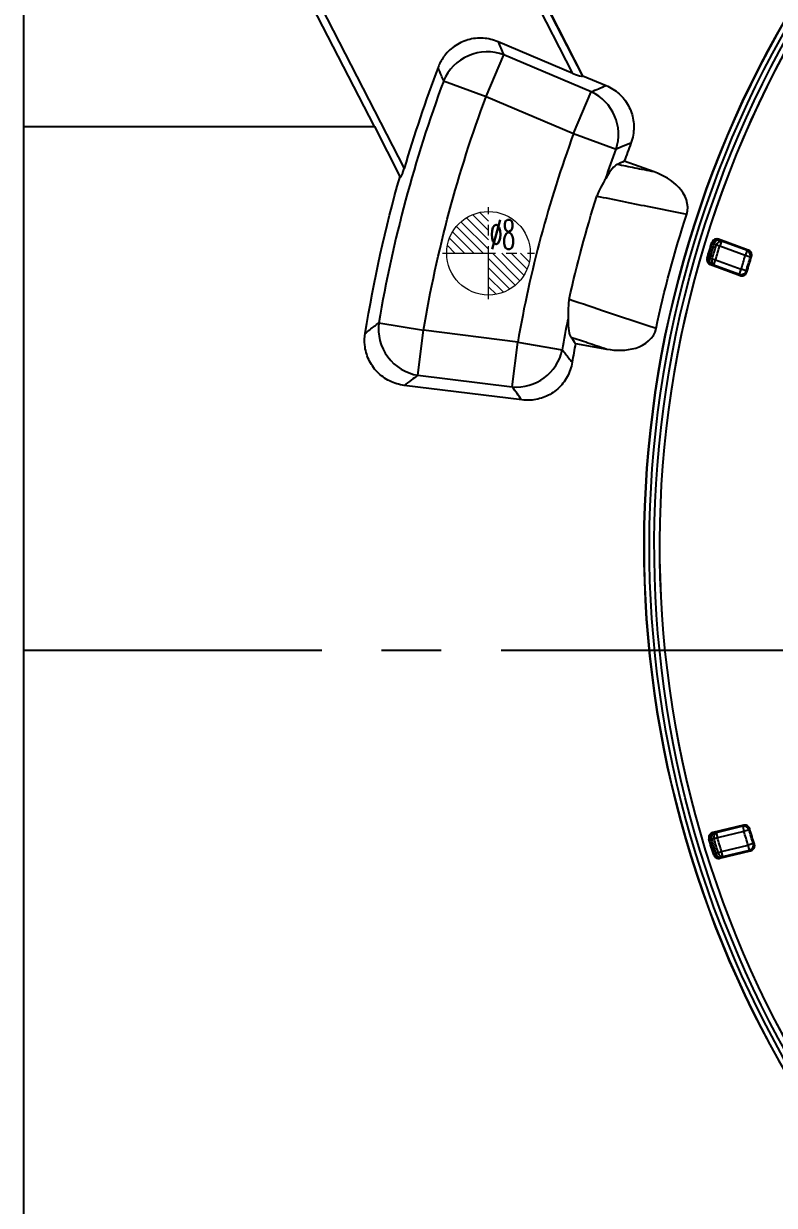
# Model space of a CAD drawing. Header units: millimetres. Extents: x 2595 to 3308, y 1499 to 1823.
# Drawn here: x 2595 to 2666.9, y 1610.1 to 1723.2 of the extents above; entities that cross this region are included whole.
import ezdxf
from ezdxf.enums import TextEntityAlignment as Align
from ezdxf.lldxf.tags import DXFTag

# ---------------------------------------------------------------- set-up
doc = ezdxf.new("R2010")
doc.units = ezdxf.units.MM
doc.linetypes.add('CENTER', pattern=[2, 1.25, -0.25, 0.25, -0.25])
doc.layers.add('5', color=7, linetype='Continuous', true_color=0xffffff)
doc.layers.add('epin', color=13, linetype='Continuous', lineweight=9)
doc.styles.add('TXT05', font='txt.shx', dxfattribs={"width": 0.5, "bigfont": 'gbcbig.shx'})
tags = doc.linetypes.add('DASHED', pattern=[25.72, 12.86, -12.86]).pattern_tags.tags
tags[6:7] = [DXFTag(74, 4), DXFTag(75, 0), DXFTag(340, '0'), DXFTag(46, 0.0), DXFTag(50, 0.0), DXFTag(44, 0.0), DXFTag(45, 0.0)]
tags[4:5] = [DXFTag(74, 4), DXFTag(75, 0), DXFTag(340, '0'), DXFTag(46, 0.0), DXFTag(50, 0.0), DXFTag(44, 0.0), DXFTag(45, 0.0)]

# ---------------------------------------------------------------- blocks, each defined once
blk = doc.blocks.new('epin_ejp_8')
at = {"layer": 'epin'}
h = blk.add_hatch(dxfattribs=at)
h.set_pattern_fill('_ANSI31', color=123, scale=0.2, angle=90, style=0)
h.set_pattern_definition([(135, (-1273.52655, 1170.3432), (-0.4490128, -0.4490128), [])])
h.paths.add_polyline_path([(0, 4, 0.414214), (-4, 0), (0, 0)])
h.paths.add_polyline_path([(4, 0), (0, 0), (0, -4, 0.414214)])
at = {"layer": 'epin', "color": 1, "linetype": 'CENTER', "ltscale": 4.064}
for p, q in [((0, -4.4), (0, 4.4)), ((-4.4, 0), (4.4, 0))]:
    blk.add_line(p, q, dxfattribs=at)
at = {"layer": 'epin'}
blk.add_circle((0, 0), 4, dxfattribs=at)
at = {"layer": 'epin', "color": 6, "style": 'TXT05', "width": 0.5}
blk.add_text('%%c8', height=2.8, dxfattribs=at).set_placement((1.33, 1.8), align=Align.MIDDLE)

msp = doc.modelspace()

# ---------------------------------------------------------------- linework, layer by layer
at = {"layer": '5', "color": 7, "linetype": 'Continuous'}
for p, q in [((2595, 1733.35), (2595, 1713.38)), ((2628.58, 1713.38), (2618.85, 1732.32)), ((2619.49, 1732.61), (2631.43, 1709.36)), ((2647.58, 1718.48), (2641.28, 1730.75)), ((2641.9, 1731.06), (2648.5, 1718.2)), ((2648.55, 1718.26), (2641.96, 1731.1)), ((2647.58, 1718.48), (2640.42, 1721.51)), ((2639.27, 1716.26), (2640.96, 1720.25)), ((2649.34, 1716.71), (2640.96, 1720.25)), ((2635.21, 1717.77), (2639.27, 1716.26)), ((2648.55, 1718.26), (2648.5, 1718.2)), ((2648.55, 1718.26), (2650.77, 1717.32)), ((2647.65, 1712.72), (2649.34, 1716.71)), ((2639.27, 1716.26), (2647.65, 1712.72)), ((2595, 1713.38), (2628.58, 1713.38)), ((2595, 1713.38), (2595, 1533.26)), ((2628.58, 1713.38), (2631.03, 1708.61)), ((2647.65, 1712.72), (2651.72, 1711.22)), ((2655.36, 1709.05), (2652.5, 1710.07)), ((2661.08, 1702.13), (2660.93, 1702.17)), ((2661.3, 1702.03), (2661.08, 1702.13)), ((2661.64, 1701.93), (2661.3, 1702.03)), ((2664.38, 1701.57), (2661.54, 1702.6)), ((2661.81, 1702.4), (2661.59, 1702.5)), ((2661.81, 1702.4), (2661.64, 1701.93)), ((2664.09, 1701.04), (2661.64, 1701.93)), ((2664.26, 1701.51), (2661.81, 1702.4)), ((2660.53, 1700.83), (2660.68, 1700.79)), ((2660.68, 1700.79), (2660.91, 1700.72)), ((2660.91, 1700.72), (2661.24, 1700.62)), ((2661.07, 1700.15), (2661.24, 1700.62)), ((2661.24, 1700.62), (2663.7, 1699.72)), ((2664.26, 1701.51), (2664.09, 1701.04)), ((2664.57, 1700.89), (2664.09, 1701.04)), ((2660.75, 1700.17), (2663.59, 1699.13)), ((2660.84, 1700.22), (2661.07, 1700.15)), ((2661.07, 1700.15), (2663.53, 1699.25)), ((2663.53, 1699.25), (2663.7, 1699.72)), ((2664.18, 1699.58), (2663.7, 1699.72)), ((2629, 1694.61), (2633.28, 1693.88)), ((2632.74, 1689.58), (2633.28, 1693.88)), ((2642.3, 1692.76), (2633.28, 1693.88)), ((2641.77, 1688.46), (2642.3, 1692.76)), ((2642.3, 1692.76), (2646.57, 1692.02)), ((2647.82, 1692.63), (2650.82, 1692.09)), ((2632.74, 1689.58), (2641.77, 1688.46)), ((2642.7, 1687.21), (2631.44, 1688.61)), ((2663.91, 1646.5), (2660.97, 1645.79)), ((2663.85, 1646.39), (2661.3, 1645.78)), ((2663.85, 1646.39), (2663.96, 1645.9)), ((2660.86, 1645.14), (2660.71, 1645.1)), ((2661.09, 1645.19), (2660.86, 1645.14)), ((2661.3, 1645.78), (2661.07, 1645.73)), ((2661.42, 1645.29), (2661.09, 1645.19)), ((2661.3, 1645.78), (2661.42, 1645.29)), ((2663.96, 1645.9), (2661.42, 1645.29)), ((2664.45, 1646.05), (2663.96, 1645.9)), ((2661.66, 1643.33), (2664.6, 1644.04)), ((2661.82, 1643.98), (2664.37, 1644.59)), ((2661.94, 1643.49), (2664.49, 1644.1)), ((2664.85, 1644.74), (2664.37, 1644.59)), ((2664.49, 1644.1), (2664.37, 1644.59)), ((2661.12, 1643.76), (2661.27, 1643.81)), ((2661.27, 1643.81), (2661.49, 1643.87)), ((2661.49, 1643.87), (2661.82, 1643.98)), ((2661.71, 1643.42), (2661.94, 1643.49)), ((2661.94, 1643.49), (2661.82, 1643.98))]:
    msp.add_line(p, q, dxfattribs=at)
at = {"layer": '5', "color": 1, "linetype": 'CENTER', "ltscale": 22.850574}
msp.add_line((2595, 1663.26), (2915, 1663.26), dxfattribs=at)
at = {"layer": '5', "color": 7, "linetype": 'DASHED'}
for radius, end in [(100.63, 234.0354), (100.62, 234.035)]:
    msp.add_arc((2755, 1673.26), radius, 102.9059, end, dxfattribs=at)
at = {"layer": '5', "color": 7, "linetype": 'Continuous'}
for centre, radius, start, end in [((2755, 1673.26), 100.6, 102.9059, 234.034), ((2755, 1673.26), 100.12, 102.9059, 234.0264), ((2755, 1673.26), 99.12, 102.3955, 234.0824), ((2755.03, 1673.25), 128.77, 159.1628, 163.7152), ((2755.03, 1673.25), 127.82, 159.6179, 170.3821), ((2755.03, 1673.25), 114.4, 159.8192, 170.1808), ((2755.03, 1673.25), 108.94, 159.2782, 160.2448), ((2755, 1673.26), 98.41, 162.9132, 163.7293), ((2755, 1673.26), 98.25, 162.9132, 163.7293), ((2755.03, 1673.25), 108.94, 169.7552, 170.7218), ((2755, 1673.26), 98.25, 196.6273, 197.4436), ((2755, 1673.26), 98.41, 196.6273, 197.4436)]:
    msp.add_arc(centre, radius, start, end, dxfattribs=at)
at = {"layer": '5', "color": 7, "linetype": 'Continuous', "extrusion": (0, 0, -1)}
for centre, radius, start, end in [((-2755, 1673.26), 99.62, 305.958, 77.6045), ((-2755, 1673.26), 99.09, 305.9146, 77.5954), ((-2755.03, 1673.25), 123.49, 9.6179, 20.3821), ((-2755.03, 1673.25), 110.06, 18.6263, 20.1808), ((-2755.03, 1673.25), 128.94, 9.0787, 15.9139), ((-2755, 1673.26), 101.6, 11.8009, 18.1991), ((-2755, 1673.26), 98.49, 16.2273, 17.1355), ((-2755, 1673.26), 98.01, 16.2685, 17.0728), ((-2755, 1673.26), 97.67, 16.2685, 17.0728), ((-2755, 1673.26), 95.06, 16.1659, 16.9923), ((-2755, 1673.26), 94.55, 16.1659, 16.9923), ((-2755, 1673.26), 94.46, 16.1072, 17.0444), ((-2755.03, 1673.25), 110.06, 9.8192, 11.3737), ((-2755, 1673.26), 98.49, 342.5131, 343.4215), ((-2755, 1673.26), 98.01, 342.554, 343.3583), ((-2755, 1673.26), 97.67, 342.554, 343.3583), ((-2755, 1673.26), 95.06, 342.4482, 343.2747), ((-2755, 1673.26), 94.55, 342.4482, 343.2747), ((-2755, 1673.26), 94.46, 342.3894, 343.3267)]:
    msp.add_arc(centre, radius, start, end, dxfattribs=at)
at = {"layer": '5', "color": 7, "linetype": 'Continuous'}
for centre, major_axis, ratio, start_param, end_param in [((2639.27, 1716.26), (-4.04, -1.74), 0.968977, 3.920645, 5.504133), ((2647.49, 1718.65), (1.01, -0.44), 0.111089, 4.8485, 6.244764), ((2647.65, 1712.72), (-1.75, 4.04), 0.971583, 3.96523, 5.459548), ((2661.42, 1702.03), (-0.45, -0.224), 0.997119, 3.903009, 5.521769), ((2661.42, 1702.03), (-0.195, -0.464), 0.686526, 3.213633, 4.781403), ((2661.64, 1701.93), (-0.195, -0.464), 0.686517, 3.213633, 4.78157), ((2661.01, 1700.69), (-0.227, 0.449), 0.997431, 0.819226, 2.322367), ((2661.01, 1700.69), (0.148, 0.481), 0.688312, 1.581357, 3.069384), ((2661.24, 1700.62), (0.148, 0.481), 0.688312, 1.581382, 3.069384), ((2664.09, 1701.04), (-0.224, 0.45), 0.997401, 3.954538, 5.47024), ((2663.7, 1699.72), (0.449, 0.228), 0.99707, 3.894996, 5.529782), ((2633.28, 1693.88), (2.63, -3.53), 0.968977, 3.920645, 5.504133), ((2642.3, 1692.76), (3.53, 2.62), 0.971583, 3.96523, 5.459548), ((2663.96, 1645.9), (-0.436, 0.25), 0.997406, 3.955561, 5.469217), ((2661.19, 1645.24), (-0.251, -0.436), 0.997113, 3.902016, 5.522762), ((2661.19, 1645.24), (0.094, -0.494), 0.686453, 3.213627, 4.782763), ((2661.42, 1645.29), (0.094, -0.494), 0.686444, 3.213626, 4.782934), ((2664.37, 1644.59), (0.247, 0.438), 0.997063, 3.893972, 5.530806), ((2661.6, 1643.91), (-0.438, 0.248), 0.997436, 0.82022, 2.321372), ((2661.6, 1643.91), (-0.142, 0.482), 0.6883, 1.58273, 3.069385), ((2661.82, 1643.98), (-0.142, 0.482), 0.6883, 1.582759, 3.069385)]:
    msp.add_ellipse(centre, major_axis=major_axis, ratio=ratio, start_param=start_param, end_param=end_param, dxfattribs=at)
for points, knots in [([(2640.42, 1721.51), (2639.97, 1721.7), (2639.48, 1721.81), (2638.5, 1721.88), (2638, 1721.82), (2637.07, 1721.56), (2636.62, 1721.34), (2635.84, 1720.79), (2635.49, 1720.44), (2635.21, 1720.05), (2635, 1719.74), (2634.82, 1719.41), (2634.68, 1719.06)], [0, 0, 0, 0, 0.211744, 0.211744, 0.423761, 0.423761, 0.632048, 0.632048, 0.838557, 0.838557, 0.838557, 1, 1, 1, 1]), ([(2635.21, 1717.77), (2635.14, 1717.94), (2635.07, 1718.11), (2634.89, 1718.54), (2634.79, 1718.8), (2634.68, 1719.06)], [0, 0, 0, 0, 0.392925, 0.392925, 1, 1, 1, 1]), ([(2650.77, 1717.32), (2651.22, 1717.13), (2651.64, 1716.86), (2652.36, 1716.21), (2652.68, 1715.81), (2653.13, 1714.96), (2653.29, 1714.49), (2653.44, 1713.54), (2653.43, 1713.05), (2653.35, 1712.58), (2653.3, 1712.31), (2653.23, 1712.05), (2653.13, 1711.8)], [0, 0, 0, 0, 0.221652, 0.221652, 0.443557, 0.443557, 0.662044, 0.662044, 0.879231, 0.879231, 0.879231, 1, 1, 1, 1]), ([(2653.13, 1711.8), (2652.81, 1711.67), (2652.49, 1711.54), (2652.02, 1711.35), (2651.87, 1711.28), (2651.72, 1711.22)], [0, 0, 0, 0, 0.676621, 0.676621, 1, 1, 1, 1]), ([(2655.36, 1709.05), (2654.74, 1709.17), (2654.12, 1709.29), (2652.94, 1709.53), (2652.38, 1709.64), (2651.82, 1709.75)], [0, 0, 0, 0, 0.526182, 0.526182, 1, 1, 1, 1]), ([(2631.06, 1708.54), (2631.06, 1708.53), (2631.07, 1708.53), (2631.08, 1708.52), (2631.09, 1708.53), (2631.12, 1708.56), (2631.13, 1708.58), (2631.17, 1708.64), (2631.19, 1708.69), (2631.25, 1708.82), (2631.28, 1708.91), (2631.35, 1709.12), (2631.39, 1709.24), (2631.43, 1709.36)], [0, 0, 0, 0, 0.05817, 0.05817, 0.18759, 0.18759, 0.309943, 0.309943, 0.47519, 0.47519, 0.708647, 0.708647, 1, 1, 1, 1]), ([(2658.48, 1704.99), (2658.78, 1705.89), (2658.36, 1706.88), (2657.08, 1708.25), (2656.25, 1708.73), (2655.36, 1709.05)], [0, 0, 0, 0, 0.5, 0.5, 1, 1, 1, 1]), ([(2650.73, 1708.41), (2650.59, 1708.16), (2650.43, 1707.89), (2650.17, 1707.42), (2650.08, 1707.24), (2649.96, 1706.94), (2649.92, 1706.84), (2649.88, 1706.73)], [0, 0, 0, 0, 0.545103, 0.545103, 0.843415, 0.843415, 1, 1, 1, 1]), ([(2649.88, 1706.73), (2651.49, 1706.41), (2653.09, 1706.08), (2655.96, 1705.5), (2657.22, 1705.25), (2658.48, 1704.99)], [0, 0, 0, 0, 0.560234, 0.560234, 1, 1, 1, 1]), ([(2661.54, 1702.6), (2661.48, 1702.62), (2661.43, 1702.63), (2661.31, 1702.63), (2661.26, 1702.62), (2661.15, 1702.59), (2661.1, 1702.56), (2661.01, 1702.49), (2660.97, 1702.45), (2660.92, 1702.36), (2660.9, 1702.32), (2660.88, 1702.28)], [0, 0, 0, 0, 0.208433, 0.208433, 0.41689, 0.41689, 0.624997, 0.624997, 0.832928, 0.832928, 1, 1, 1, 1]), ([(2660.44, 1700.78), (2660.42, 1700.73), (2660.41, 1700.67), (2660.42, 1700.56), (2660.43, 1700.5), (2660.48, 1700.4), (2660.51, 1700.35), (2660.58, 1700.26), (2660.63, 1700.23), (2660.7, 1700.19), (2660.72, 1700.18), (2660.75, 1700.17)], [0, 0, 0, 0, 0.224462, 0.224462, 0.448946, 0.448946, 0.673124, 0.673124, 0.897196, 0.897196, 1, 1, 1, 1]), ([(2664.69, 1700.95), (2664.7, 1701), (2664.71, 1701.06), (2664.7, 1701.17), (2664.69, 1701.23), (2664.65, 1701.33), (2664.62, 1701.38), (2664.55, 1701.47), (2664.5, 1701.5), (2664.43, 1701.54), (2664.4, 1701.56), (2664.38, 1701.57)], [0, 0, 0, 0, 0.222366, 0.222366, 0.444755, 0.444755, 0.666832, 0.666832, 0.888794, 0.888794, 1, 1, 1, 1]), ([(2663.59, 1699.13), (2663.64, 1699.11), (2663.7, 1699.1), (2663.81, 1699.1), (2663.87, 1699.11), (2663.98, 1699.15), (2664.03, 1699.18), (2664.12, 1699.24), (2664.15, 1699.29), (2664.21, 1699.37), (2664.23, 1699.42), (2664.24, 1699.47)], [0, 0, 0, 0, 0.206136, 0.206136, 0.412297, 0.412297, 0.6181, 0.6181, 0.823715, 0.823715, 1, 1, 1, 1]), ([(2647.23, 1696.83), (2647.19, 1696.63), (2647.16, 1696.43), (2647.13, 1695.95), (2647.13, 1695.68), (2647.13, 1695.27), (2647.13, 1695.11), (2647.12, 1694.96)], [0, 0, 0, 0, 0.282193, 0.282193, 0.710236, 0.710236, 1, 1, 1, 1]), ([(2655.55, 1694.04), (2653.99, 1694.56), (2652.44, 1695.08), (2649.67, 1696.01), (2648.45, 1696.42), (2647.23, 1696.83)], [0, 0, 0, 0, 0.560234, 0.560234, 1, 1, 1, 1]), ([(2627.7, 1693.6), (2627.99, 1693.82), (2628.28, 1694.05), (2628.71, 1694.38), (2628.86, 1694.5), (2629, 1694.61)], [0, 0, 0, 0, 0.668808, 0.668808, 1, 1, 1, 1]), ([(2650.82, 1692.09), (2651.74, 1691.92), (2652.7, 1691.91), (2654.49, 1692.46), (2655.35, 1693.11), (2655.55, 1694.04)], [0, 0, 0, 0, 0.5, 0.5, 1, 1, 1, 1]), ([(2631.44, 1688.61), (2630.96, 1688.67), (2630.48, 1688.82), (2629.6, 1689.25), (2629.19, 1689.55), (2628.51, 1690.25), (2628.23, 1690.66), (2627.84, 1691.53), (2627.71, 1692), (2627.66, 1692.48), (2627.63, 1692.85), (2627.64, 1693.23), (2627.7, 1693.6)], [0, 0, 0, 0, 0.21193, 0.21193, 0.424133, 0.424133, 0.632612, 0.632612, 0.839323, 0.839323, 0.839323, 1, 1, 1, 1]), ([(2647.39, 1693.24), (2647.93, 1693.06), (2648.48, 1692.88), (2649.62, 1692.49), (2650.22, 1692.29), (2650.82, 1692.09)], [0, 0, 0, 0, 0.473819, 0.473819, 1, 1, 1, 1]), ([(2646.57, 1692.02), (2646.67, 1691.89), (2646.77, 1691.76), (2647.09, 1691.36), (2647.3, 1691.09), (2647.51, 1690.82)], [0, 0, 0, 0, 0.323379, 0.323379, 1, 1, 1, 1]), ([(2647.51, 1690.82), (2647.43, 1690.33), (2647.27, 1689.86), (2646.8, 1689), (2646.49, 1688.6), (2645.77, 1687.96), (2645.35, 1687.69), (2644.46, 1687.33), (2643.98, 1687.22), (2643.5, 1687.19), (2643.24, 1687.17), (2642.97, 1687.18), (2642.7, 1687.21)], [0, 0, 0, 0, 0.221652, 0.221652, 0.443556, 0.443556, 0.66204, 0.66204, 0.879228, 0.879228, 0.879228, 1, 1, 1, 1]), ([(2664.51, 1646.16), (2664.49, 1646.21), (2664.47, 1646.26), (2664.4, 1646.35), (2664.36, 1646.39), (2664.27, 1646.46), (2664.21, 1646.48), (2664.11, 1646.51), (2664.05, 1646.52), (2663.96, 1646.51), (2663.94, 1646.51), (2663.91, 1646.5)], [0, 0, 0, 0, 0.222666, 0.222666, 0.445354, 0.445354, 0.667731, 0.667731, 0.889995, 0.889995, 1, 1, 1, 1]), ([(2660.97, 1645.79), (2660.91, 1645.78), (2660.86, 1645.75), (2660.77, 1645.69), (2660.72, 1645.65), (2660.66, 1645.56), (2660.63, 1645.51), (2660.59, 1645.41), (2660.58, 1645.35), (2660.59, 1645.25), (2660.59, 1645.2), (2660.61, 1645.16)], [0, 0, 0, 0, 0.208176, 0.208176, 0.416376, 0.416376, 0.624226, 0.624226, 0.831897, 0.831897, 1, 1, 1, 1]), ([(2664.6, 1644.04), (2664.66, 1644.05), (2664.71, 1644.08), (2664.8, 1644.14), (2664.85, 1644.18), (2664.92, 1644.26), (2664.94, 1644.32), (2664.98, 1644.42), (2664.99, 1644.48), (2664.99, 1644.58), (2664.98, 1644.63), (2664.96, 1644.68)], [0, 0, 0, 0, 0.205875, 0.205875, 0.411777, 0.411777, 0.617319, 0.617319, 0.822672, 0.822672, 1, 1, 1, 1]), ([(2661.06, 1643.66), (2661.08, 1643.61), (2661.11, 1643.56), (2661.17, 1643.47), (2661.22, 1643.43), (2661.31, 1643.37), (2661.36, 1643.34), (2661.47, 1643.32), (2661.53, 1643.31), (2661.61, 1643.32), (2661.64, 1643.32), (2661.66, 1643.33)], [0, 0, 0, 0, 0.224758, 0.224758, 0.449538, 0.449538, 0.674013, 0.674013, 0.898382, 0.898382, 1, 1, 1, 1])]:
    msp.add_open_spline(points, degree=3, knots=knots, dxfattribs=at)
for points in [[(2640.42, 1721.51), (2640.6, 1721.09), (2640.78, 1720.67), (2640.96, 1720.25)], [(2649.34, 1716.71), (2649.81, 1716.91), (2650.29, 1717.12), (2650.77, 1717.32)], [(2651.82, 1709.75), (2651.54, 1709.62), (2651.17, 1709.23), (2650.73, 1708.41)], [(2652.5, 1710.07), (2652.27, 1709.97), (2652.04, 1709.86), (2651.82, 1709.75)], [(2631.06, 1708.54), (2631.05, 1708.56), (2631.04, 1708.58), (2631.03, 1708.61)], [(2647.23, 1696.83), (2647.96, 1700.17), (2648.84, 1703.47), (2649.88, 1706.73)], [(2660.93, 1702.17), (2660.93, 1702.19), (2660.91, 1702.22), (2660.89, 1702.26), (2660.88, 1702.28)], [(2661.59, 1702.5), (2661.58, 1702.51), (2661.56, 1702.55), (2661.54, 1702.58), (2661.54, 1702.6)], [(2660.44, 1700.78), (2660.45, 1700.79), (2660.48, 1700.81), (2660.52, 1700.82), (2660.53, 1700.83)], [(2664.38, 1701.57), (2664.36, 1701.56), (2664.34, 1701.55), (2664.3, 1701.53), (2664.28, 1701.52), (2664.26, 1701.51)], [(2664.69, 1700.95), (2664.67, 1700.94), (2664.65, 1700.93), (2664.61, 1700.91), (2664.59, 1700.9), (2664.57, 1700.89)], [(2660.75, 1700.17), (2660.76, 1700.18), (2660.79, 1700.19), (2660.83, 1700.21), (2660.84, 1700.22)], [(2664.18, 1699.58), (2664.19, 1699.57), (2664.2, 1699.55), (2664.22, 1699.51), (2664.24, 1699.48), (2664.24, 1699.47)], [(2663.53, 1699.25), (2663.54, 1699.24), (2663.55, 1699.21), (2663.57, 1699.17), (2663.58, 1699.15), (2663.59, 1699.13)], [(2647.12, 1694.96), (2647.1, 1694.02), (2647.22, 1693.5), (2647.39, 1693.24)], [(2647.39, 1693.24), (2647.54, 1693.04), (2647.68, 1692.83), (2647.82, 1692.63)], [(2632.74, 1689.58), (2632.31, 1689.26), (2631.87, 1688.94), (2631.44, 1688.61)], [(2642.7, 1687.21), (2642.39, 1687.63), (2642.08, 1688.05), (2641.77, 1688.46)], [(2663.91, 1646.5), (2663.9, 1646.49), (2663.89, 1646.47), (2663.87, 1646.43), (2663.85, 1646.4), (2663.85, 1646.39)], [(2660.71, 1645.1), (2660.69, 1645.11), (2660.66, 1645.13), (2660.62, 1645.15), (2660.61, 1645.16)], [(2661.07, 1645.73), (2661.05, 1645.74), (2661.02, 1645.76), (2660.99, 1645.78), (2660.97, 1645.79)], [(2664.51, 1646.16), (2664.5, 1646.14), (2664.49, 1646.12), (2664.47, 1646.09), (2664.45, 1646.06), (2664.45, 1646.05)], [(2664.49, 1644.1), (2664.5, 1644.1), (2664.52, 1644.08), (2664.56, 1644.06), (2664.59, 1644.05), (2664.6, 1644.04)], [(2664.85, 1644.74), (2664.86, 1644.74), (2664.88, 1644.72), (2664.92, 1644.7), (2664.95, 1644.69), (2664.96, 1644.68)], [(2661.06, 1643.66), (2661.07, 1643.68), (2661.09, 1643.71), (2661.11, 1643.74), (2661.12, 1643.76)], [(2661.66, 1643.33), (2661.67, 1643.34), (2661.69, 1643.37), (2661.7, 1643.41), (2661.71, 1643.42)]]:
    msp.add_open_spline(points, degree=3, dxfattribs=at)

# ---------------------------------------------------------------- block references
at = {"layer": 'epin'}
msp.add_blockref('epin_ejp_8', (2639.5, 1701.26), dxfattribs=at)

doc.saveas('drawing.dxf')
